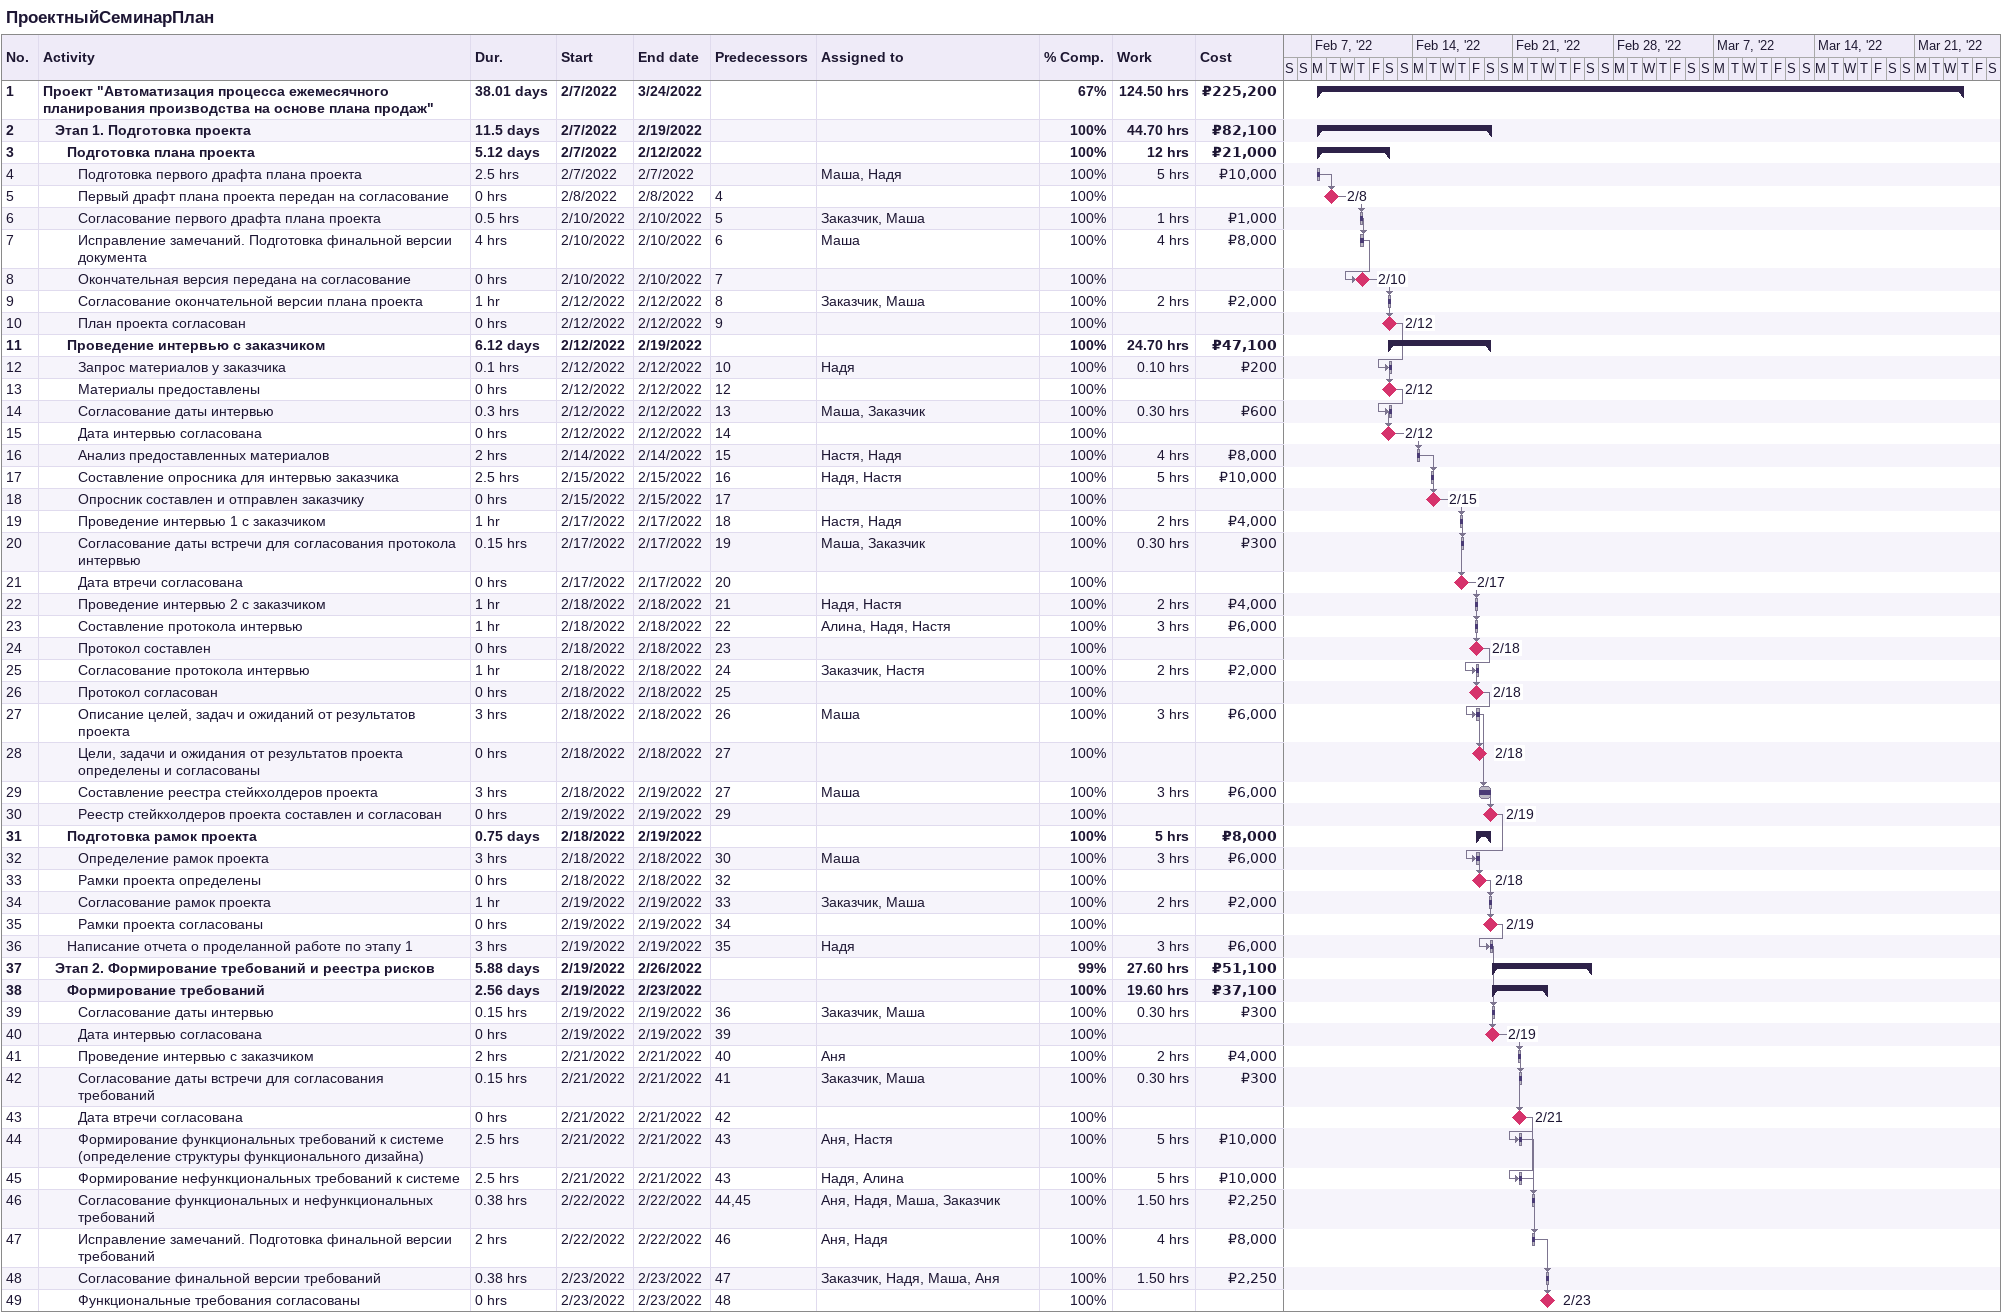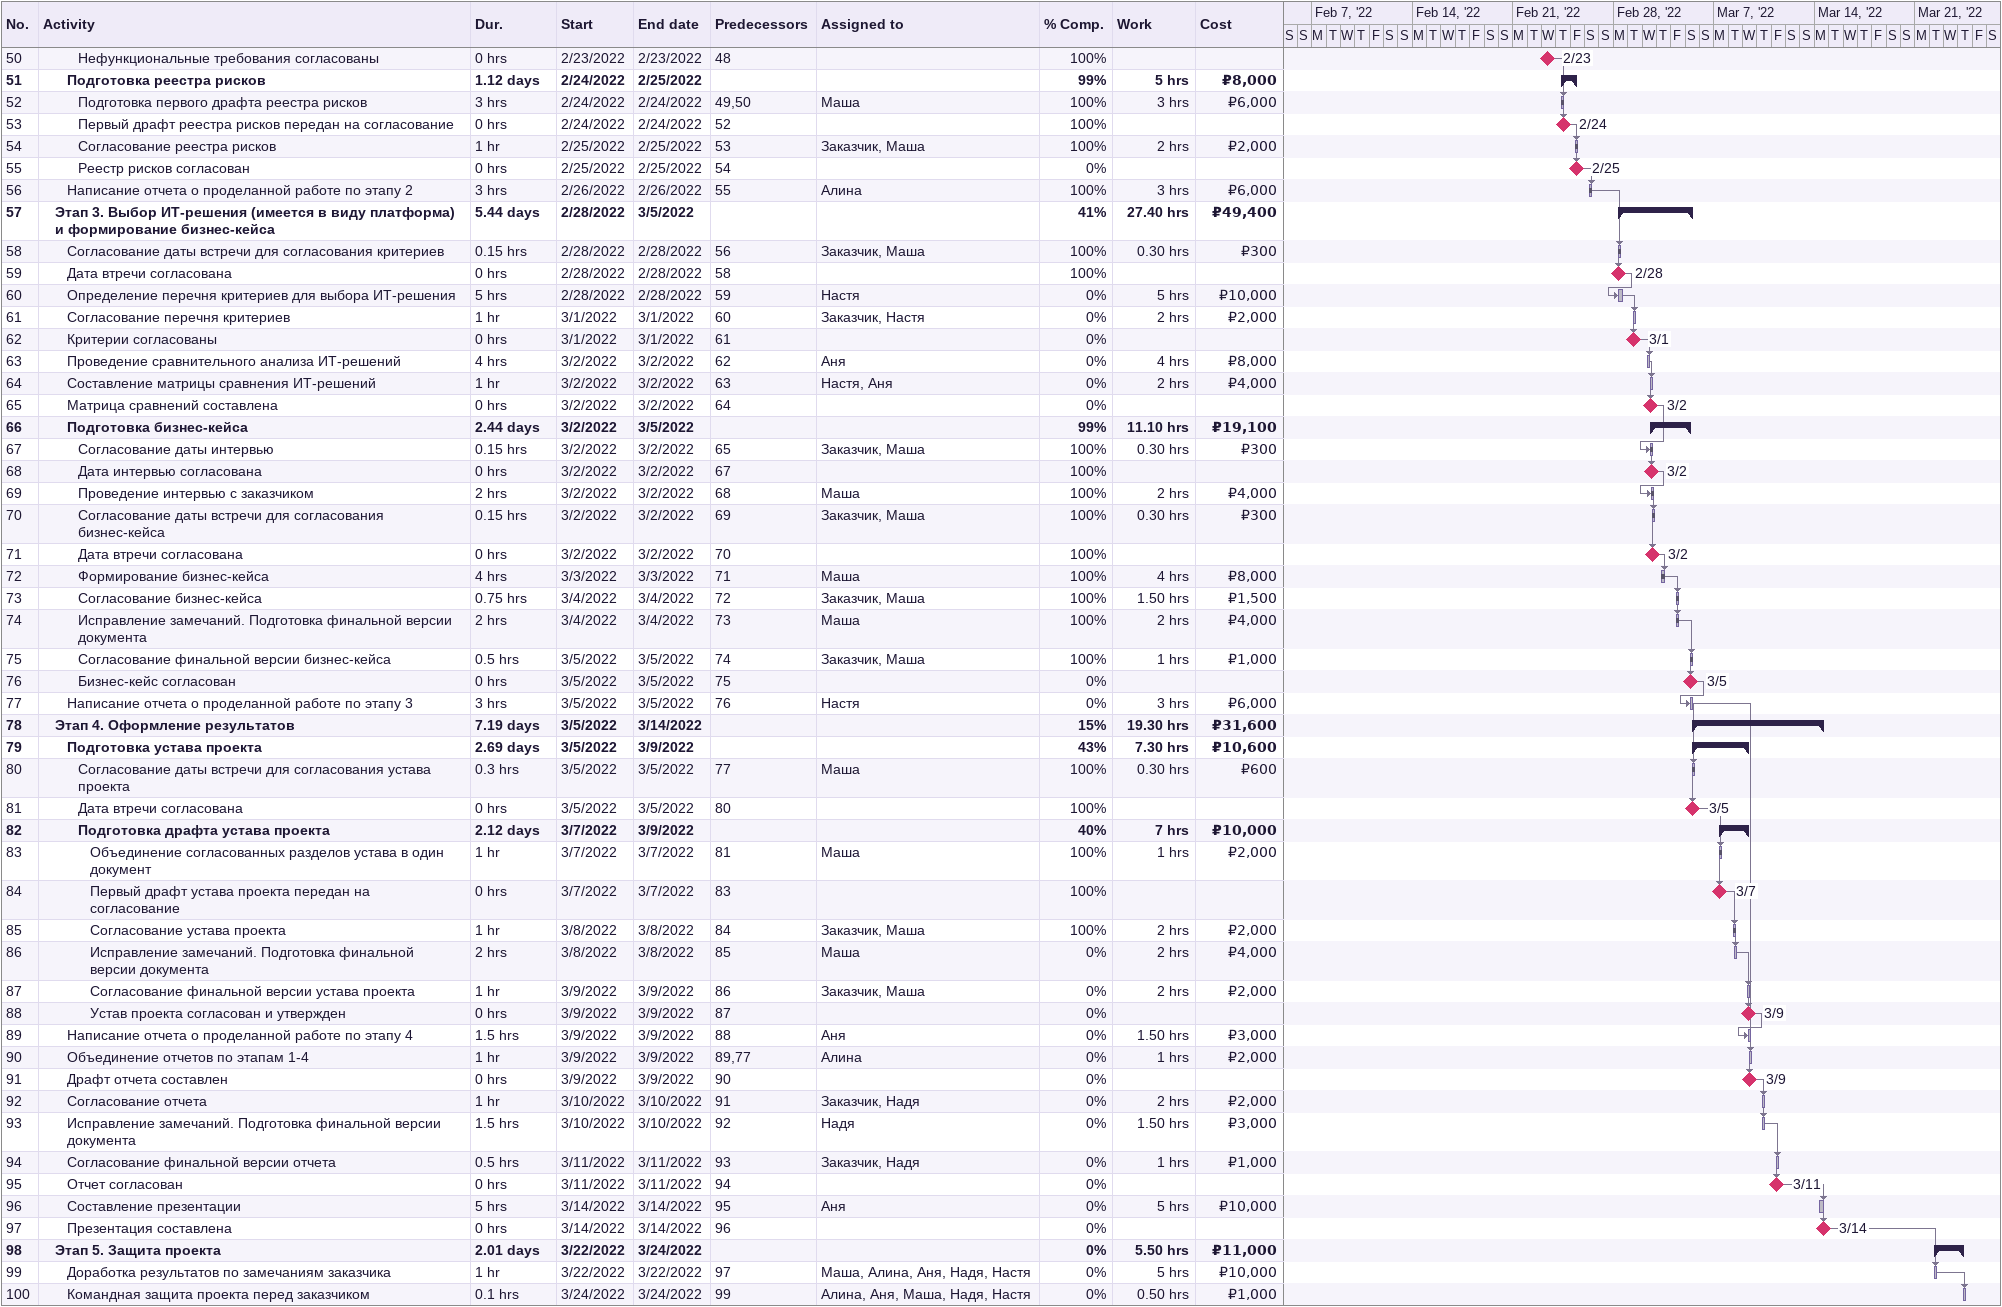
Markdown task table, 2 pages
ПроектныйСеминарПлан

| ID | Level | Task | Duration | Start | Finish | Predecessors | Resources | % complete | Work (h) | Cost (₽) |
|---|---|---|---|---|---|---|---|---|---|---|
| 1 | 1 | **Проект "Автоматизация процесса ежемесячного планирования производства на основе плана продаж"** | 38.01d | 2022-02-07 | 2022-03-24 |  |  | 67 | 124.50 | 225200 |
| 2 | 2 | **Этап 1. Подготовка проекта** | 11.5d | 2022-02-07 | 2022-02-19 |  |  | 100 | 44.70 | 82100 |
| 3 | 3 | **Подготовка плана проекта** | 5.12d | 2022-02-07 | 2022-02-12 |  |  | 100 | 12 | 21000 |
| 4 | 4 | Подготовка первого драфта плана проекта | 2.5h | 2022-02-07 | 2022-02-07 |  | Маша, Надя | 100 | 5 | 10000 |
| 5 | 4 | Первый драфт плана проекта передан на согласование | 0h | 2022-02-08 | 2022-02-08 | 4 |  | 100 |  |  |
| 6 | 4 | Согласование первого драфта плана проекта | 0.5h | 2022-02-10 | 2022-02-10 | 5 | Заказчик, Маша | 100 | 1 | 1000 |
| 7 | 4 | Исправление замечаний. Подготовка финальной версии документа | 4h | 2022-02-10 | 2022-02-10 | 6 | Маша | 100 | 4 | 8000 |
| 8 | 4 | Окончательная версия передана на согласование | 0h | 2022-02-10 | 2022-02-10 | 7 |  | 100 |  |  |
| 9 | 4 | Согласование окончательной версии плана проекта | 1h | 2022-02-12 | 2022-02-12 | 8 | Заказчик, Маша | 100 | 2 | 2000 |
| 10 | 4 | План проекта согласован | 0h | 2022-02-12 | 2022-02-12 | 9 |  | 100 |  |  |
| 11 | 3 | **Проведение интервью с заказчиком** | 6.12d | 2022-02-12 | 2022-02-19 |  |  | 100 | 24.70 | 47100 |
| 12 | 4 | Запрос материалов у заказчика | 0.1h | 2022-02-12 | 2022-02-12 | 10 | Надя | 100 | 0.10 | 200 |
| 13 | 4 | Материалы предоставлены | 0h | 2022-02-12 | 2022-02-12 | 12 |  | 100 |  |  |
| 14 | 4 | Согласование даты интервью | 0.3h | 2022-02-12 | 2022-02-12 | 13 | Маша, Заказчик | 100 | 0.30 | 600 |
| 15 | 4 | Дата интервью согласована | 0h | 2022-02-12 | 2022-02-12 | 14 |  | 100 |  |  |
| 16 | 4 | Анализ предоставленных материалов | 2h | 2022-02-14 | 2022-02-14 | 15 | Настя, Надя | 100 | 4 | 8000 |
| 17 | 4 | Составление опросника для интервью заказчика | 2.5h | 2022-02-15 | 2022-02-15 | 16 | Надя, Настя | 100 | 5 | 10000 |
| 18 | 4 | Опросник составлен и отправлен заказчику | 0h | 2022-02-15 | 2022-02-15 | 17 |  | 100 |  |  |
| 19 | 4 | Проведение интервью 1 с заказчиком | 1h | 2022-02-17 | 2022-02-17 | 18 | Настя, Надя | 100 | 2 | 4000 |
| 20 | 4 | Согласование даты встречи для согласования протокола интервью | 0.15h | 2022-02-17 | 2022-02-17 | 19 | Маша, Заказчик | 100 | 0.30 | 300 |
| 21 | 4 | Дата втречи согласована | 0h | 2022-02-17 | 2022-02-17 | 20 |  | 100 |  |  |
| 22 | 4 | Проведение интервью 2 с заказчиком | 1h | 2022-02-18 | 2022-02-18 | 21 | Надя, Настя | 100 | 2 | 4000 |
| 23 | 4 | Составление протокола интервью | 1h | 2022-02-18 | 2022-02-18 | 22 | Алина, Надя, Настя | 100 | 3 | 6000 |
| 24 | 4 | Протокол составлен | 0h | 2022-02-18 | 2022-02-18 | 23 |  | 100 |  |  |
| 25 | 4 | Согласование протокола интервью | 1h | 2022-02-18 | 2022-02-18 | 24 | Заказчик, Настя | 100 | 2 | 2000 |
| 26 | 4 | Протокол согласован | 0h | 2022-02-18 | 2022-02-18 | 25 |  | 100 |  |  |
| 27 | 4 | Описание целей, задач и ожиданий от результатов проекта | 3h | 2022-02-18 | 2022-02-18 | 26 | Маша | 100 | 3 | 6000 |
| 28 | 4 | Цели, задачи и ожидания от результатов проекта определены и согласованы | 0h | 2022-02-18 | 2022-02-18 | 27 |  | 100 |  |  |
| 29 | 4 | Составление реестра стейкхолдеров проекта | 3h | 2022-02-18 | 2022-02-19 | 27 | Маша | 100 | 3 | 6000 |
| 30 | 4 | Реестр стейкхолдеров проекта составлен и согласован | 0h | 2022-02-19 | 2022-02-19 | 29 |  | 100 |  |  |
| 31 | 3 | **Подготовка рамок проекта** | 0.75d | 2022-02-18 | 2022-02-19 |  |  | 100 | 5 | 8000 |
| 32 | 4 | Определение рамок проекта | 3h | 2022-02-18 | 2022-02-18 | 30 | Маша | 100 | 3 | 6000 |
| 33 | 4 | Рамки проекта определены | 0h | 2022-02-18 | 2022-02-18 | 32 |  | 100 |  |  |
| 34 | 4 | Согласование рамок проекта | 1h | 2022-02-19 | 2022-02-19 | 33 | Заказчик, Маша | 100 | 2 | 2000 |
| 35 | 4 | Рамки проекта согласованы | 0h | 2022-02-19 | 2022-02-19 | 34 |  | 100 |  |  |
| 36 | 3 | Написание отчета о проделанной работе по этапу 1 | 3h | 2022-02-19 | 2022-02-19 | 35 | Надя | 100 | 3 | 6000 |
| 37 | 2 | **Этап 2. Формирование требований и реестра рисков** | 5.88d | 2022-02-19 | 2022-02-26 |  |  | 99 | 27.60 | 51100 |
| 38 | 3 | **Формирование требований** | 2.56d | 2022-02-19 | 2022-02-23 |  |  | 100 | 19.60 | 37100 |
| 39 | 4 | Согласование даты интервью | 0.15h | 2022-02-19 | 2022-02-19 | 36 | Заказчик, Маша | 100 | 0.30 | 300 |
| 40 | 4 | Дата интервью согласована | 0h | 2022-02-19 | 2022-02-19 | 39 |  | 100 |  |  |
| 41 | 4 | Проведение интервью с заказчиком | 2h | 2022-02-21 | 2022-02-21 | 40 | Аня | 100 | 2 | 4000 |
| 42 | 4 | Согласование даты встречи для согласования требований | 0.15h | 2022-02-21 | 2022-02-21 | 41 | Заказчик, Маша | 100 | 0.30 | 300 |
| 43 | 4 | Дата втречи согласована | 0h | 2022-02-21 | 2022-02-21 | 42 |  | 100 |  |  |
| 44 | 4 | Формирование функциональных требований к системе (определение структуры функционального дизайна) | 2.5h | 2022-02-21 | 2022-02-21 | 43 | Аня, Настя | 100 | 5 | 10000 |
| 45 | 4 | Формирование нефункциональных требований к системе | 2.5h | 2022-02-21 | 2022-02-21 | 43 | Надя, Алина | 100 | 5 | 10000 |
| 46 | 4 | Согласование функциональных и нефункциональных требований | 0.38h | 2022-02-22 | 2022-02-22 | 44, 45 | Аня, Надя, Маша, Заказчик | 100 | 1.50 | 2250 |
| 47 | 4 | Исправление замечаний. Подготовка финальной версии требований | 2h | 2022-02-22 | 2022-02-22 | 46 | Аня, Надя | 100 | 4 | 8000 |
| 48 | 4 | Согласование финальной версии требований | 0.38h | 2022-02-23 | 2022-02-23 | 47 | Заказчик, Надя, Маша, Аня | 100 | 1.50 | 2250 |
| 49 | 4 | Функциональные требования согласованы | 0h | 2022-02-23 | 2022-02-23 | 48 |  | 100 |  |  |
| 50 | 4 | Нефункциональные требования согласованы | 0h | 2022-02-23 | 2022-02-23 | 48 |  | 100 |  |  |
| 51 | 3 | **Подготовка реестра рисков** | 1.12d | 2022-02-24 | 2022-02-25 |  |  | 99 | 5 | 8000 |
| 52 | 4 | Подготовка первого драфта реестра рисков | 3h | 2022-02-24 | 2022-02-24 | 49, 50 | Маша | 100 | 3 | 6000 |
| 53 | 4 | Первый драфт реестра рисков передан на согласование | 0h | 2022-02-24 | 2022-02-24 | 52 |  | 100 |  |  |
| 54 | 4 | Согласование реестра рисков | 1h | 2022-02-25 | 2022-02-25 | 53 | Заказчик, Маша | 100 | 2 | 2000 |
| 55 | 4 | Реестр рисков согласован | 0h | 2022-02-25 | 2022-02-25 | 54 |  | 0 |  |  |
| 56 | 3 | Написание отчета о проделанной работе по этапу 2 | 3h | 2022-02-26 | 2022-02-26 | 55 | Алина | 100 | 3 | 6000 |
| 57 | 2 | **Этап 3. Выбор ИТ-решения (имеется в виду платформа) и формирование бизнес-кейса** | 5.44d | 2022-02-28 | 2022-03-05 |  |  | 41 | 27.40 | 49400 |
| 58 | 3 | Согласование даты встречи для согласования критериев | 0.15h | 2022-02-28 | 2022-02-28 | 56 | Заказчик, Маша | 100 | 0.30 | 300 |
| 59 | 3 | Дата втречи согласована | 0h | 2022-02-28 | 2022-02-28 | 58 |  | 100 |  |  |
| 60 | 3 | Определение перечня критериев для выбора ИТ-решения | 5h | 2022-02-28 | 2022-02-28 | 59 | Настя | 0 | 5 | 10000 |
| 61 | 3 | Согласование перечня критериев | 1h | 2022-03-01 | 2022-03-01 | 60 | Заказчик, Настя | 0 | 2 | 2000 |
| 62 | 3 | Критерии согласованы | 0h | 2022-03-01 | 2022-03-01 | 61 |  | 0 |  |  |
| 63 | 3 | Проведение сравнительного анализа ИТ-решений | 4h | 2022-03-02 | 2022-03-02 | 62 | Аня | 0 | 4 | 8000 |
| 64 | 3 | Составление матрицы сравнения ИТ-решений | 1h | 2022-03-02 | 2022-03-02 | 63 | Настя, Аня | 0 | 2 | 4000 |
| 65 | 3 | Матрица сравнений составлена | 0h | 2022-03-02 | 2022-03-02 | 64 |  | 0 |  |  |
| 66 | 3 | **Подготовка бизнес-кейса** | 2.44d | 2022-03-02 | 2022-03-05 |  |  | 99 | 11.10 | 19100 |
| 67 | 4 | Согласование даты интервью | 0.15h | 2022-03-02 | 2022-03-02 | 65 | Заказчик, Маша | 100 | 0.30 | 300 |
| 68 | 4 | Дата интервью согласована | 0h | 2022-03-02 | 2022-03-02 | 67 |  | 100 |  |  |
| 69 | 4 | Проведение интервью с заказчиком | 2h | 2022-03-02 | 2022-03-02 | 68 | Маша | 100 | 2 | 4000 |
| 70 | 4 | Согласование даты встречи для согласования бизнес-кейса | 0.15h | 2022-03-02 | 2022-03-02 | 69 | Заказчик, Маша | 100 | 0.30 | 300 |
| 71 | 4 | Дата втречи согласована | 0h | 2022-03-02 | 2022-03-02 | 70 |  | 100 |  |  |
| 72 | 4 | Формирование бизнес-кейса | 4h | 2022-03-03 | 2022-03-03 | 71 | Маша | 100 | 4 | 8000 |
| 73 | 4 | Согласование бизнес-кейса | 0.75h | 2022-03-04 | 2022-03-04 | 72 | Заказчик, Маша | 100 | 1.50 | 1500 |
| 74 | 4 | Исправление замечаний. Подготовка финальной версии документа | 2h | 2022-03-04 | 2022-03-04 | 73 | Маша | 100 | 2 | 4000 |
| 75 | 4 | Согласование финальной версии бизнес-кейса | 0.5h | 2022-03-05 | 2022-03-05 | 74 | Заказчик, Маша | 100 | 1 | 1000 |
| 76 | 4 | Бизнес-кейс согласован | 0h | 2022-03-05 | 2022-03-05 | 75 |  | 0 |  |  |
| 77 | 3 | Написание отчета о проделанной работе по этапу 3 | 3h | 2022-03-05 | 2022-03-05 | 76 | Настя | 0 | 3 | 6000 |
| 78 | 2 | **Этап 4. Оформление результатов** | 7.19d | 2022-03-05 | 2022-03-14 |  |  | 15 | 19.30 | 31600 |
| 79 | 3 | **Подготовка устава проекта** | 2.69d | 2022-03-05 | 2022-03-09 |  |  | 43 | 7.30 | 10600 |
| 80 | 4 | Согласование даты встречи для согласования устава проекта | 0.3h | 2022-03-05 | 2022-03-05 | 77 | Маша | 100 | 0.30 | 600 |
| 81 | 4 | Дата втречи согласована | 0h | 2022-03-05 | 2022-03-05 | 80 |  | 100 |  |  |
| 82 | 4 | **Подготовка драфта устава проекта** | 2.12d | 2022-03-07 | 2022-03-09 |  |  | 40 | 7 | 10000 |
| 83 | 5 | Объединение согласованных разделов устава в один документ | 1h | 2022-03-07 | 2022-03-07 | 81 | Маша | 100 | 1 | 2000 |
| 84 | 5 | Первый драфт устава проекта передан на согласование | 0h | 2022-03-07 | 2022-03-07 | 83 |  | 100 |  |  |
| 85 | 5 | Согласование устава проекта | 1h | 2022-03-08 | 2022-03-08 | 84 | Заказчик, Маша | 100 | 2 | 2000 |
| 86 | 5 | Исправление замечаний. Подготовка финальной версии документа | 2h | 2022-03-08 | 2022-03-08 | 85 | Маша | 0 | 2 | 4000 |
| 87 | 5 | Согласование финальной версии устава проекта | 1h | 2022-03-09 | 2022-03-09 | 86 | Заказчик, Маша | 0 | 2 | 2000 |
| 88 | 5 | Устав проекта согласован и утвержден | 0h | 2022-03-09 | 2022-03-09 | 87 |  | 0 |  |  |
| 89 | 3 | Написание отчета о проделанной работе по этапу 4 | 1.5h | 2022-03-09 | 2022-03-09 | 88 | Аня | 0 | 1.50 | 3000 |
| 90 | 3 | Объединение отчетов по этапам 1-4 | 1h | 2022-03-09 | 2022-03-09 | 89, 77 | Алина | 0 | 1 | 2000 |
| 91 | 3 | Драфт отчета составлен | 0h | 2022-03-09 | 2022-03-09 | 90 |  | 0 |  |  |
| 92 | 3 | Согласование отчета | 1h | 2022-03-10 | 2022-03-10 | 91 | Заказчик, Надя | 0 | 2 | 2000 |
| 93 | 3 | Исправление замечаний. Подготовка финальной версии документа | 1.5h | 2022-03-10 | 2022-03-10 | 92 | Надя | 0 | 1.50 | 3000 |
| 94 | 3 | Согласование финальной версии отчета | 0.5h | 2022-03-11 | 2022-03-11 | 93 | Заказчик, Надя | 0 | 1 | 1000 |
| 95 | 3 | Отчет согласован | 0h | 2022-03-11 | 2022-03-11 | 94 |  | 0 |  |  |
| 96 | 3 | Составление презентации | 5h | 2022-03-14 | 2022-03-14 | 95 | Аня | 0 | 5 | 10000 |
| 97 | 3 | Презентация составлена | 0h | 2022-03-14 | 2022-03-14 | 96 |  | 0 |  |  |
| 98 | 2 | **Этап 5. Защита проекта** | 2.01d | 2022-03-22 | 2022-03-24 |  |  | 0 | 5.50 | 11000 |
| 99 | 3 | Доработка результатов по замечаниям заказчика | 1h | 2022-03-22 | 2022-03-22 | 97 | Маша, Алина, Аня, Надя, Настя | 0 | 5 | 10000 |
| 100 | 3 | Командная защита проекта перед заказчиком | 0.1h | 2022-03-24 | 2022-03-24 | 99 | Алина, Аня, Маша, Надя, Настя | 0 | 0.50 | 1000 |
